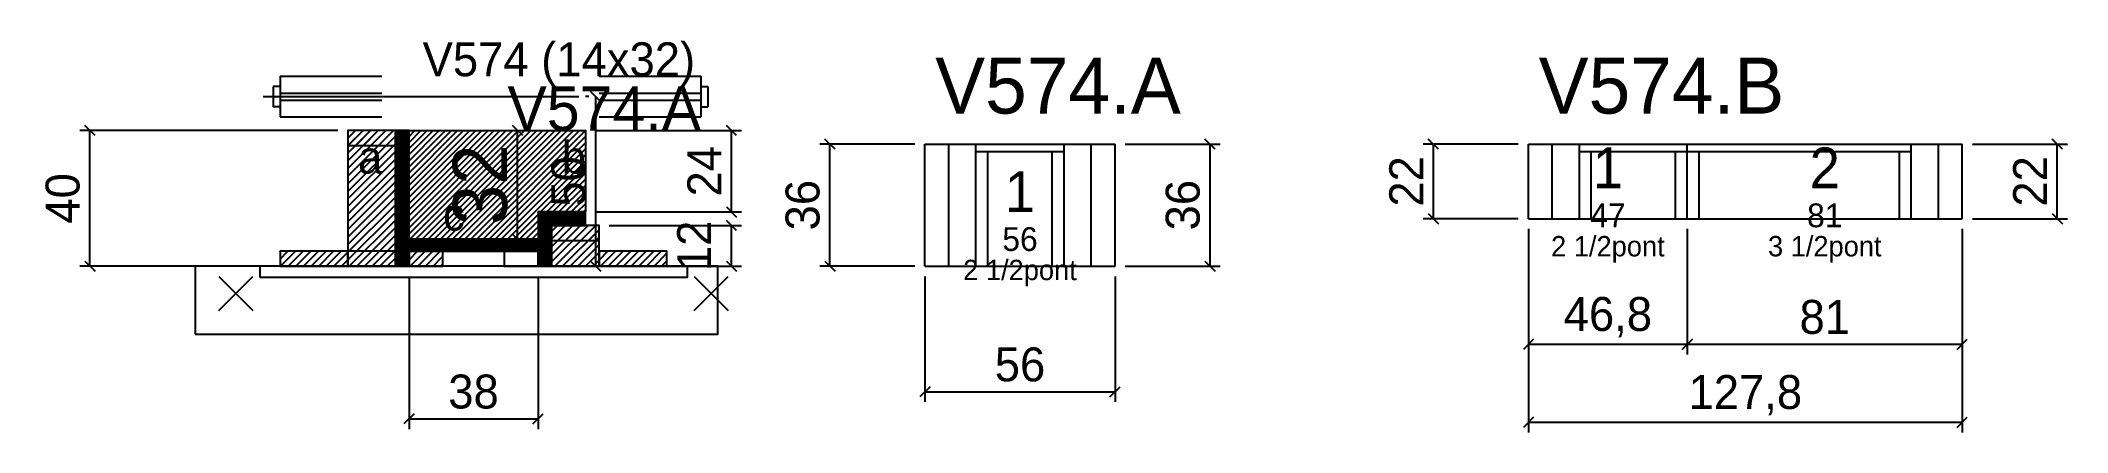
# Model space of a CAD drawing. Extents: x -69 to 529, y -85 to 31.
import ezdxf
from ezdxf.enums import TextEntityAlignment as Align

# ---------------------------------------------------------------- set-up
doc = ezdxf.new("R2010")
doc.units = 0
for name, color, linetype in [('5', 5, 'Continuous'), ('barrote', 126, 'Continuous'), ('CONCRETO', 251, 'Continuous'), ('COTA', 241, 'Continuous'), ('Cota Seção (2x)', 241, 'Continuous'), ('detalhes', 7, 'Continuous'), ('Hachura', 251, 'Continuous'), ('Madeira', 126, 'Continuous'), ('NOMENCLATURA', 7, 'Continuous'), ('Painéis', 200, 'Continuous'), ('presilha', 224, 'Continuous'), ('SARR_2.2x7', 40, 'Continuous'), ('SARR_3.5x7', 81, 'Continuous'), ('SCO-___-LAJ', 224, 'Continuous'), ('TENSOR', 224, 'Continuous'), ('texto', 7, 'Continuous'), ('Texto Seção', 7, 'Continuous')]:
    doc.layers.add(name, color=color, linetype=linetype)
doc.dimstyles.new('PAINEL', dxfattribs={"dimtxt": 10, "dimasz": 3, "dimexe": 3, "dimexo": 3, "dimgap": 3, "dimtad": 1, "dimblk": 'OBLIQUE', "dimblk1": 'OBLIQUE', "dimcen": 2.5, "dimclrd": 4, "dimclre": 4, "dimclrt": 240, "dimazin": 3, "dimtfac": 1, "dimtmove": 0, "dimatfit": 3})
doc.dimstyles.new('SECAO2X', dxfattribs={"dimtxt": 16, "dimasz": 3, "dimexe": 3, "dimexo": 3, "dimgap": 3, "dimtad": 1, "dimblk": 'OBLIQUE', "dimblk1": 'OBLIQUE', "dimcen": 2.5, "dimclrd": 4, "dimclre": 4, "dimclrt": 240, "dimazin": 3, "dimtfac": 1, "dimtmove": 0, "dimatfit": 3})

# ---------------------------------------------------------------- blocks, each defined once
blk = doc.blocks.new('_OBLIQUE')
at = {"color": 0, "linetype": 'BYBLOCK'}
blk.add_line((-0.5, -0.5), (0.5, 0.5), dxfattribs=at)

msp = doc.modelspace()

# ---------------------------------------------------------------- hatches: boundary and pattern name
at = {"layer": 'COTA'}
h = msp.add_hatch(dxfattribs=at)
h.set_pattern_fill('ANSI31', scale=0.4)
h.paths.add_polyline_path([(40, -28), (40, 4), (92, 4), (92, -20), (78, -20), (78, -28)])
at = {"layer": 'Hachura'}
h = msp.add_hatch(dxfattribs=at)
h.set_pattern_fill('ANSI31', scale=0.5)
h.paths.add_polyline_path([(22, -36), (36, -36), (36, 4), (22, 4)])
h = msp.add_hatch(dxfattribs=at)
h.set_pattern_fill('ANSI31', scale=0.5)
h.paths.add_polyline_path([(22, -0.4), (36, -0.4), (36, 4), (22, 4)])
h = msp.add_hatch(dxfattribs=at)
h.set_pattern_fill('SOLID')
h.paths.add_polyline_path([(36, -36), (40, -36), (40, 4), (36, 4)])
h = msp.add_hatch(dxfattribs=at)
h.set_pattern_fill('SOLID')
h.paths.add_polyline_path([(78, -24), (92, -24), (92, -20), (78, -20)])
h = msp.add_hatch(dxfattribs=at)
h.set_pattern_fill('SOLID')
h.paths.add_polyline_path([(40, -31.6), (78, -31.6), (78, -28), (40, -28)])
h = msp.add_hatch(dxfattribs=at)
h.set_pattern_fill('SOLID')
h.paths.add_polyline_path([(78, -36), (82, -36), (82, -24), (78, -24)])
h = msp.add_hatch(dxfattribs=at)
h.set_pattern_fill('ANSI31', scale=0.5)
h.paths.add_polyline_path([(82, -36), (96, -36), (96, -24), (82, -24)])
h = msp.add_hatch(dxfattribs=at)
h.set_pattern_fill('ANSI31', scale=0.5)
h.paths.add_polyline_path([(82, -28.4), (96, -28.4), (96, -24), (82, -24)])
h = msp.add_hatch(dxfattribs=at)
h.set_pattern_fill('ANSI31', scale=0.5)
h.paths.add_polyline_path([(2, -36), (22, -36), (22, -31.6), (2, -31.6)])
h = msp.add_hatch(dxfattribs=at)
h.set_pattern_fill('ANSI31', scale=0.5)
h.paths.add_polyline_path([(40, -36), (50, -36), (50, -31.6), (40, -31.6)])
h = msp.add_hatch(dxfattribs=at)
h.set_pattern_fill('ANSI31', scale=0.5)
h.paths.add_polyline_path([(96, -36), (116, -36), (116, -31.6), (96, -31.6)])

# ---------------------------------------------------------------- linework, layer by layer
for p, q in [((2, 20), (32, 20)), ((2, 20), (2, 8)), ((96, 20), (126, 20)), ((126, 20), (126, 8)), ((0, 17), (0, 11)), ((2, 17), (0, 17)), ((2, 15), (32, 15)), ((2, 13), (32, 13)), ((96, 15), (126, 15)), ((96, 13), (126, 13)), ((126, 17), (128, 17)), ((128, 17), (128, 11)), ((2, 11), (0, 11)), ((2, 8), (32, 8)), ((96, 8), (126, 8)), ((126, 11), (128, 11))]:
    msp.add_line(p, q)
at = {"layer": 'barrote'}
msp.add_lwpolyline([(-23, -56), (131, -56), (131, -36), (-23, -36)], close=True, dxfattribs=at)
at = {"layer": 'CONCRETO'}
msp.add_lwpolyline([(40, -28), (40, 4), (92, 4), (92, -20), (78, -20), (78, -28)], close=True, dxfattribs=at)
at = {"layer": 'Madeira'}
for points in [[(22, -36), (36, -36), (36, 4), (22, 4)], [(22, -0.4), (36, -0.4), (36, 4), (22, 4)], [(82, -36), (96, -36), (96, -24), (82, -24)], [(82, -28.4), (96, -28.4), (96, -24), (82, -24)], [(2, -36), (22, -36), (22, -31.6), (2, -31.6)], [(22, -36), (36, -36), (36, -31.6), (22, -31.6)], [(40, -36), (50, -36), (50, -31.6), (40, -31.6)], [(68, -36), (78, -36), (78, -31.6), (68, -31.6)], [(96, -36), (116, -36), (116, -31.6), (96, -31.6)]]:
    msp.add_lwpolyline(points, close=True, dxfattribs=at)
at = {"layer": 'Painéis'}
for p, q in [((192, 0), (248, 0)), ((192, -36), (192, 0)), ((248, -36), (248, 0)), ((369.8, 0), (416.6, 0)), ((369.8, -22), (369.8, 0)), ((416.6, -22), (416.6, 0)), ((416.6, -22), (416.6, 0)), ((416.6, 0), (497.6, 0)), ((416.6, -22), (416.6, 0)), ((497.6, -22), (497.6, 0)), ((369.8, -22), (416.6, -22)), ((416.6, -22), (497.6, -22)), ((192, -36), (248, -36))]:
    msp.add_line(p, q, dxfattribs=at)
for points in [[(36, -36), (40, -36), (40, 4), (36, 4)], [(78, -24), (92, -24), (92, -20), (78, -20)], [(40, -31.6), (78, -31.6), (78, -28), (40, -28)], [(78, -36), (82, -36), (82, -24), (78, -24)]]:
    msp.add_lwpolyline(points, close=True, dxfattribs=at)
at = {"layer": 'presilha'}
for p, q in [((-16, -49), (-6, -39)), ((-16, -39), (-6, -49)), ((124, -49), (134, -39)), ((124, -39), (134, -49))]:
    msp.add_line(p, q, dxfattribs=at)
at = {"layer": 'SARR_2.2x7'}
for p, q in [((199, -36), (199, 0)), ((241, -36), (241, 0)), ((376.8, -22), (376.8, 0)), ((490.6, -22), (490.6, 0)), ((207, -2.2), (233, -2.2)), ((384.8, -2.2), (416.6, -2.2)), ((416.6, -2.2), (482.6, -2.2))]:
    msp.add_line(p, q, dxfattribs=at)
at = {"layer": 'SARR_3.5x7'}
for p, q in [((207, -36), (207, 0)), ((233, -36), (233, 0)), ((384.8, -22), (384.8, 0)), ((416.6, -22), (416.6, 0)), ((416.6, -22), (416.6, 0)), ((482.6, -22), (482.6, 0)), ((210.5, -36), (210.5, -2.2)), ((229.5, -36), (229.5, -2.2)), ((388.3, -22), (388.3, -2.2)), ((413.1, -22), (413.1, -2.2)), ((420.1, -22), (420.1, -2.2)), ((479.1, -22), (479.1, -2.2)), ((384.8, -22), (388.3, -22)), ((413.1, -22), (416.6, -22)), ((416.6, -22), (420.1, -22)), ((479.1, -22), (482.6, -22)), ((207, -36), (210.5, -36)), ((229.5, -36), (233, -36))]:
    msp.add_line(p, q, dxfattribs=at)
at = {"layer": 'SCO-___-LAJ'}
msp.add_lwpolyline([(-4, -39.2), (122, -39.2), (122, -36), (-4, -36)], close=True, dxfattribs=at)
at = {"layer": 'TENSOR'}
msp.add_line((-3, 14), (90, 14), dxfattribs=at)

# ---------------------------------------------------------------- texts
at = {"layer": '5'}
for s, height, p in [('1', 12, (393.2, -7)), ('2', 12, (457.1, -7)), ('1', 12, (220, -14)), ('47', 7, (393.2, -21)), ('81', 7, (457.1, -21)), ('56', 7, (220, -28))]:
    msp.add_text(s, height=height, dxfattribs=at).set_placement(p, align=Align.MIDDLE_CENTER)
at = {"layer": 'detalhes'}
for s, p in [('b', (85, -8.7)), ('a', (25, -8.7)), ('c', (50, -25.5))]:
    msp.add_text(s, height=9.6, dxfattribs=at).set_placement(p)
at = {"layer": 'NOMENCLATURA'}
for s, p in [('V574.A', (195, 9)), ('V574.B', (372.8, 9))]:
    msp.add_text(s, height=16.5, dxfattribs=at).set_placement(p)
at = {"layer": 'texto', "char_height": 6, "attachment_point": 5}
for s, insert in [('2 1/2pont', (393.2, -31)), ('3 1/2pont', (457.1, -31)), ('2 1/2pont', (220, -38))]:
    msp.add_mtext(s, dxfattribs=dict(at, insert=insert))
at = {"layer": 'Texto Seção'}
for s, height, p in [('V574 (14x32)', 10, (44, 20)), ('V574.A', 13, (69, 4))]:
    msp.add_text(s, height=height, dxfattribs=at).set_placement(p)

# ---------------------------------------------------------------- dimensions: what is measured, and where the dimension line sits
at = {"layer": 'COTA'}
for base, p1, p2 in [((95, -36), (96, -36), (96, 14)), ((-54, -36), (2, -36), (22, 4)), ((135, -20), (92, -20), (92, 4)), ((164, -36), (192, -36), (192, 0)), ((276, -36), (248, -36), (248, 0)), ((341.8, -22), (369.8, -22), (369.8, 0)), ((525.6, -22), (497.6, -22), (497.6, 0)), ((135, -36), (96, -36), (96, -24))]:
    msp.add_linear_dim(base=base, p1=p1, p2=p2, angle=90, dimstyle='PAINEL', dxfattribs=at).render()
for base, p1, p2 in [((369.8, -59), (369.8, -22), (416.6, -22)), ((369.8, -82), (369.8, -22), (497.6, -22)), ((416.6, -59), (416.6, -22), (497.6, -22)), ((40, -81), (40, -36), (78, -36)), ((192, -73), (192, -36), (248, -36))]:
    msp.add_linear_dim(base=base, p1=p1, p2=p2, dimstyle='PAINEL', dxfattribs=at).render()
at = {"layer": 'Cota Seção (2x)'}
msp.add_linear_dim(base=(72, -28), p1=(40, -28), p2=(40, 4), angle=90, dimstyle='SECAO2X', dxfattribs=at).render()

doc.saveas('drawing.dxf')
